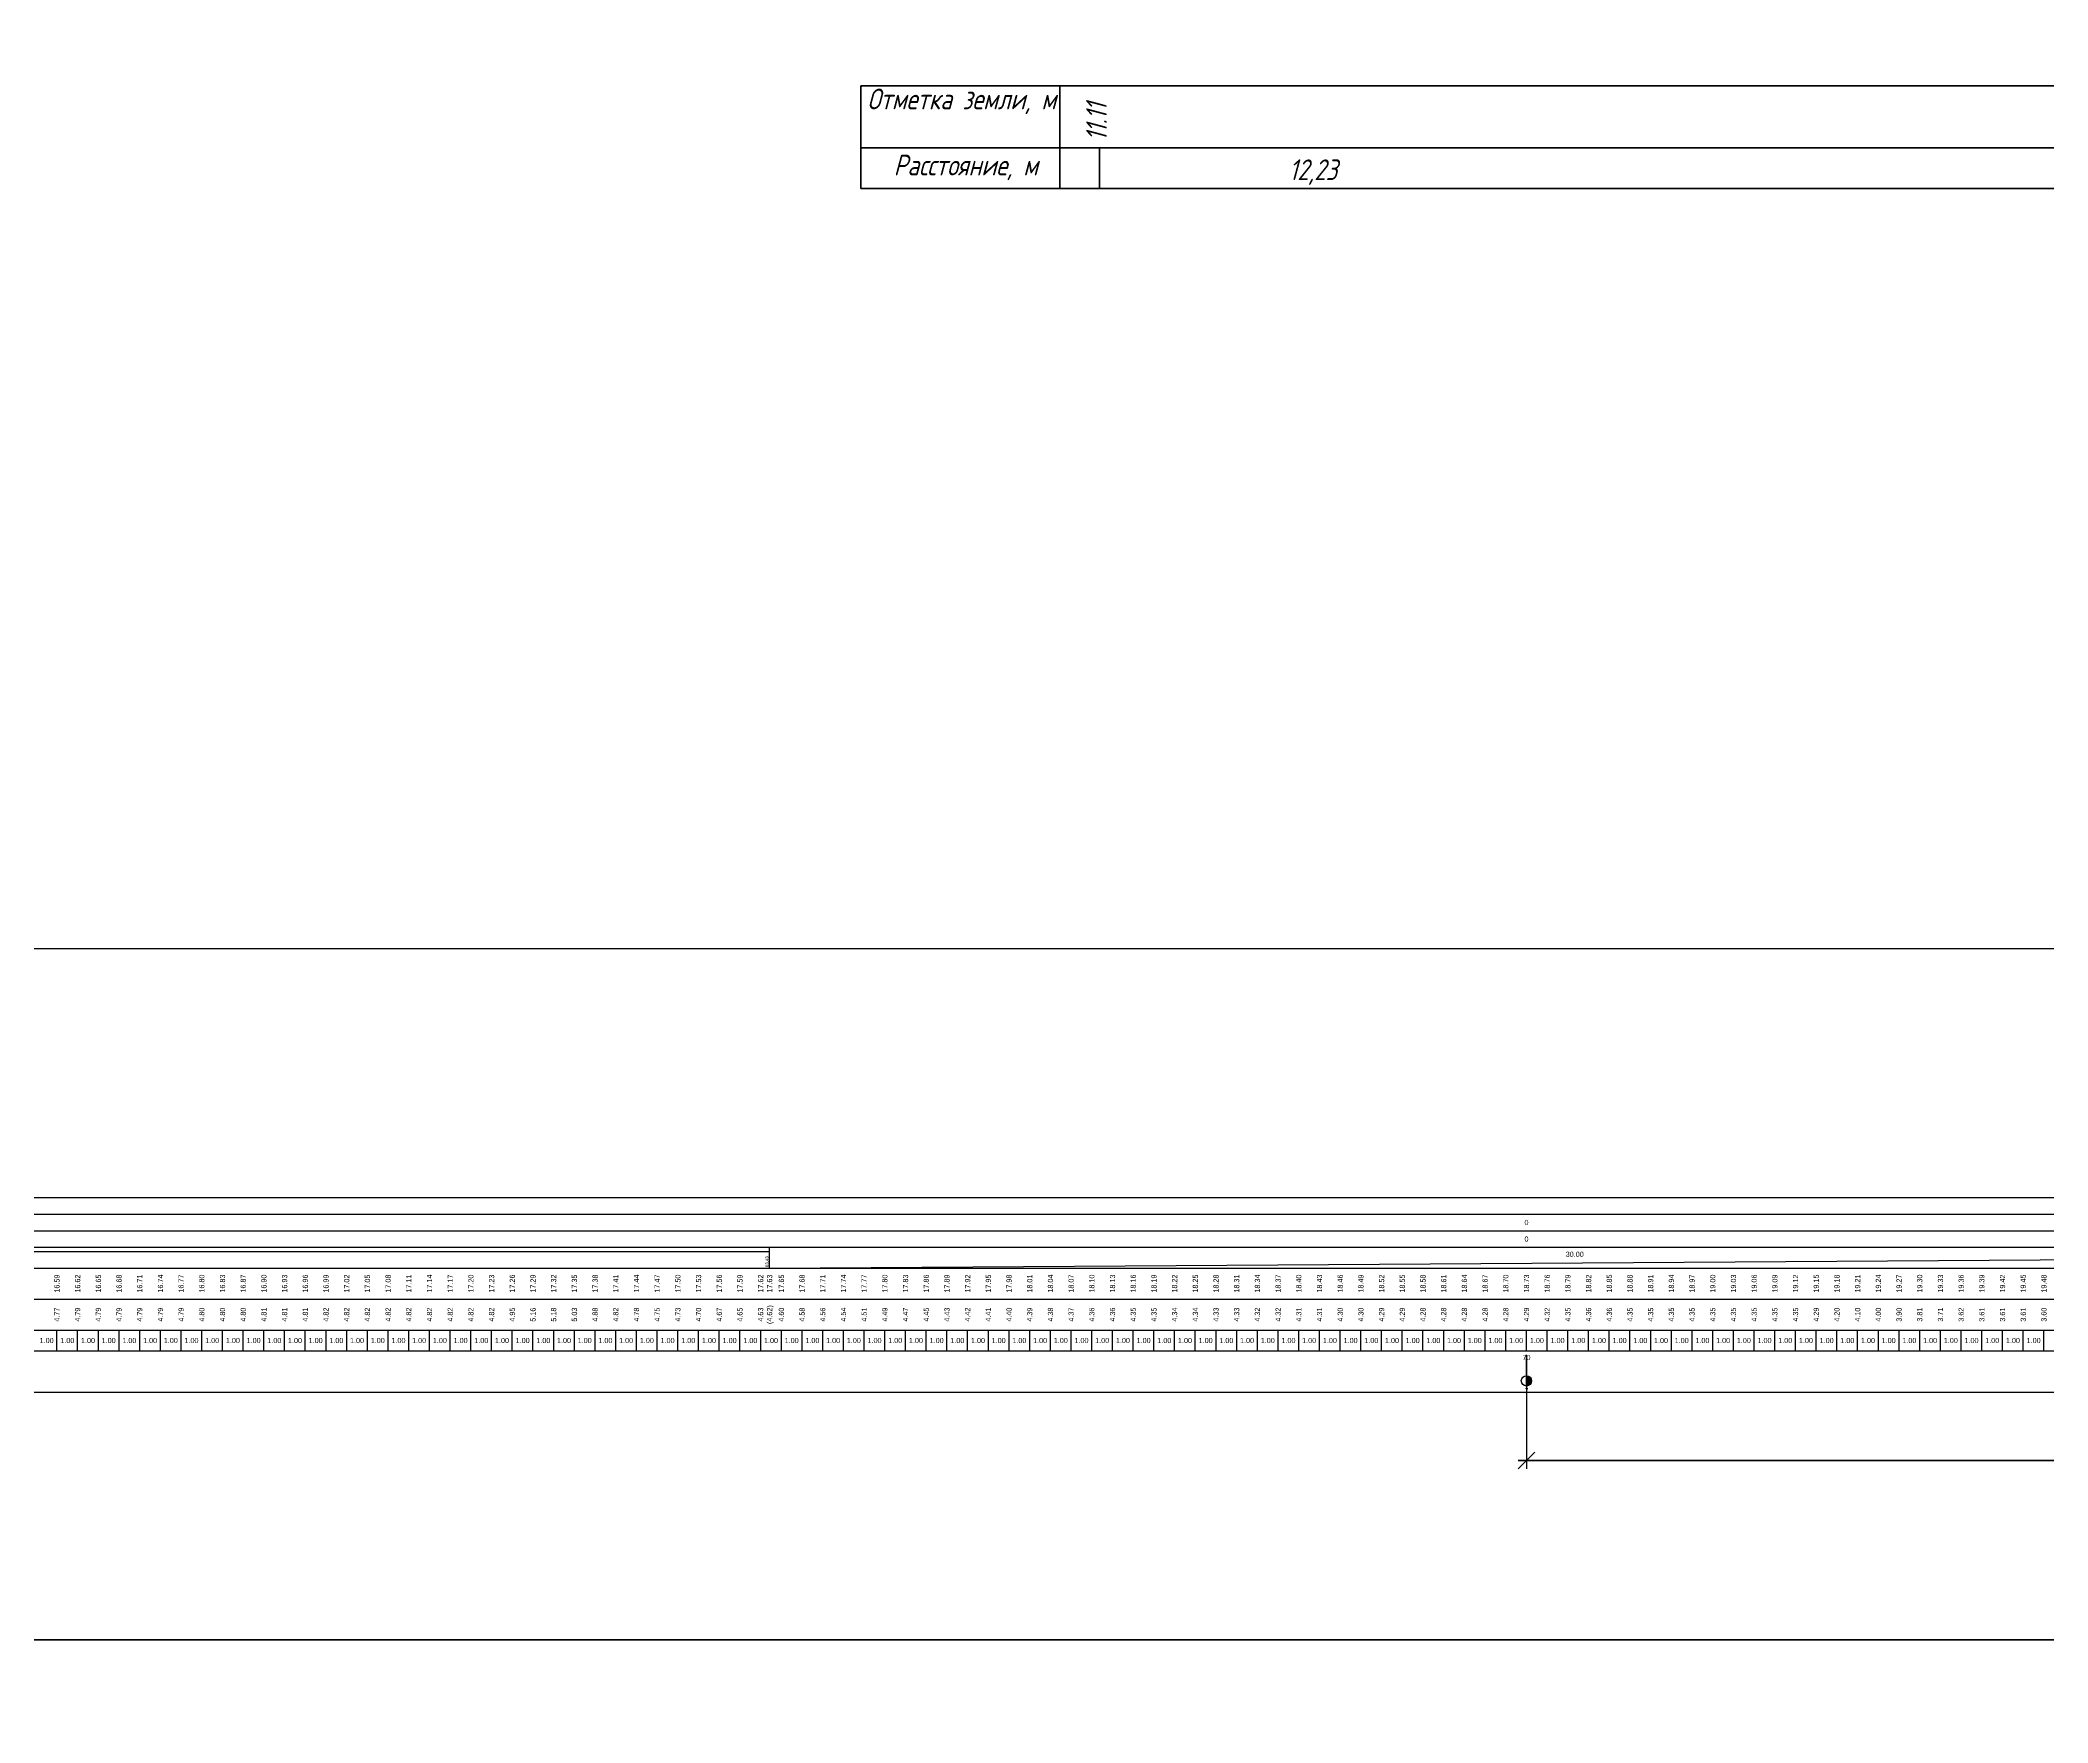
# Model space of a CAD drawing. Header units: millimetres. Extents: x 265754 to 14267433, y -6145605 to 2433772.
# Drawn here: x 6726598 to 6823598, y -109950 to -28677 of the extents above; entities that cross this region are included whole.
import ezdxf
from ezdxf import colors
from ezdxf.entities.mleader import LeaderData, LeaderLine
from ezdxf.enums import TextEntityAlignment as Align
from ezdxf.math import Vec2, Vec3

# ---------------------------------------------------------------- set-up
doc = ezdxf.new("R2010")
doc.units = ezdxf.units.MM
for name, color, linetype, lineweight in [('1-Бетон', 106, 'Continuous', 35), ('ИС_TXT', 4, 'Continuous', 18), ('ИС_Выноски', 3, 'Continuous', 18), ('ИС_ТаБл', 5, 'Continuous', 35)]:
    doc.layers.add(name, color=color, linetype=linetype, lineweight=lineweight)
for name, color, linetype in [('Километры', 7, 'Continuous'), ('Красные отметки', 1, 'Continuous'), ('Пикеты', 7, 'Continuous'), ('Таблица', 7, 'Continuous'), ('Черные отметки', 3, 'Continuous')]:
    doc.layers.add(name, color=color, linetype=linetype)
doc.styles.add('0', font='isocpeur.ttf', dxfattribs={"width": 0.8, "oblique": 15})
doc.styles.add('ISOCPEUR', font='isocpeur.ttf', dxfattribs={"width": 0.8, "oblique": 15, "height": 2.5})
doc.styles.get("Standard").update_dxf_attribs({"font": 'arial.ttf'})
doc.dimstyles.new('М400нов', dxfattribs={"dimscale": 400, "dimtxt": 2.5, "dimasz": 2, "dimexe": 1, "dimexo": 1, "dimgap": 0.8, "dimtad": 1, "dimdec": 0, "dimzin": 0, "dimdsep": 46, "dimtxsty": '0', "dimblk": 'OBLIQUE', "dimcen": 0.09, "dimdle": 1, "dimclrd": 256, "dimclre": 256, "dimclrt": 256, "dimadec": 4, "dimazin": 0, "dimtfac": 1, "dimtdec": 0, "dimtmove": 1, "dimatfit": 2, "dimfxl": 1, "dimtolj": 1, "dimtzin": 0, "dimlwd": -1, "dimarcsym": 0})

# ---------------------------------------------------------------- blocks, each defined once
blk = doc.blocks.new('_None')
blk = doc.blocks.new('_OBLIQUE')
at = {"color": 0, "linetype": 'ByBlock', "lineweight": -2}
blk.add_line((0.5, 0.5), (-0.5, -0.5), dxfattribs=at)
blk = doc.blocks.new('*D928')
at = {"layer": '1-Бетон', "lineweight": -2, "transparency": 16777216}
for p, q in [((6798409, -92383), (6798409, -97678)), ((6853072, -92383), (6853072, -97678))]:
    blk.add_line(p, q, dxfattribs=at)
at = {"layer": '1-Бетон', "transparency": 16777216}
blk.add_line((6853472, -97278), (6798009, -97278), dxfattribs=at)
at = {"layer": 'Defpoints', "color": 0, "transparency": 16777216}
for p in [(6798409, -91983), (6853072, -91983), (6798409, -97278)]:
    blk.add_point(p, dxfattribs=at)
at = {"layer": '1-Бетон', "transparency": 16777216, "xscale": 800, "yscale": 800, "zscale": 800, "rotation": 180}
blk.add_blockref('_OBLIQUE', (6798409, -97278), dxfattribs=at)
at = {"layer": '1-Бетон', "transparency": 16777216, "xscale": 800, "yscale": 800, "zscale": 800}
blk.add_blockref('_OBLIQUE', (6853072, -97278), dxfattribs=at)
at = {"layer": '1-Бетон', "transparency": 16777216, "insert": (6825740, -96458), "char_height": 1000, "attachment_point": 5, "style": '0'}
blk.add_mtext('\\A1;54663', dxfattribs=at)
blk = doc.blocks.new('мост план кальмиус')
at = {"layer": 'ИС_Выноски'}
ml = blk.add_multileader_mtext('Standard', dxfattribs=at)
ml.set_content('Ось ростверка опоры ОК1 ПК69+83,01', color=256, style='ISOCPEUR')
ml.set_leader_properties(color=256, linetype='ByLayer')
ml.set_arrow_properties(name='NONE')
ml.build(insert=Vec2(0, 0))
ml.multileader.update_dxf_attribs({"text_left_attachment_type": 6, "text_right_attachment_type": 6, "dogleg_length": 0.36, "arrow_head_size": 600, "scale": 200})
ctx = ml.context
ctx.base_point, ctx.scale, ctx.char_height, ctx.arrow_head_size, ctx.landing_gap_size, ctx.plane_origin, ctx.plane_x_axis, ctx.plane_y_axis = Vec3(-71559.4, -29343.2), 200, 1200, 600, 125, Vec3(-64563.7, -7220.7), Vec3(0, 1), Vec3(-1, 0)
ctx.left_attachment, ctx.right_attachment, ctx.text_align_type = 6, 6, 1
notes = []
notes.append((ctx, [(1, (1, 1, 0), (-71559.4, -15938.6), (0, -1), 161, [(1, [(-71559.4, -14056.5)], 0, [])])]))
ctx.mtext.insert, ctx.mtext.text_direction, ctx.mtext.rotation, ctx.mtext.width, ctx.mtext.alignment, ctx.mtext.flow_direction = Vec3(-72999.4, -22721.4), Vec3(0, 1), 1.5707963, 14528.782, 2, 5
ml = blk.add_multileader_mtext('Standard', dxfattribs=at)
ml.set_content('Ось опоры ОП2 \\PПК 70+5,09', color=256, style='ISOCPEUR')
ml.set_leader_properties(color=256, linetype='ByLayer')
ml.set_arrow_properties(name='NONE')
ml.build(insert=Vec2(0, 0))
ml.multileader.update_dxf_attribs({"text_left_attachment_type": 6, "text_right_attachment_type": 6, "dogleg_length": 0.36, "arrow_head_size": 600, "scale": 200})
ctx = ml.context
ctx.base_point, ctx.scale, ctx.char_height, ctx.arrow_head_size, ctx.landing_gap_size, ctx.plane_origin, ctx.plane_x_axis, ctx.plane_y_axis = Vec3(-49547.1, -28758.8), 200, 1200, 600, 125, Vec3(-42551.4, -9400.5), Vec3(0, 1), Vec3(-1, 0)
ctx.left_attachment, ctx.right_attachment, ctx.text_align_type = 6, 6, 1
notes.append((ctx, [(1, (1, 1, 0), (-49547.1, -19064.7), (0, -1), 161, [(1, [(-49547.1, -16236.4)], 0, [])])]))
ctx.mtext.insert, ctx.mtext.text_direction, ctx.mtext.rotation, ctx.mtext.width, ctx.mtext.alignment, ctx.mtext.flow_direction = Vec3(-50987.1, -23992.3), Vec3(0, 1), 1.5707963, 12285.253, 2, 5
for ctx, leaders in notes:
    for number, flags, end, landing, length, lines in leaders:
        leader = LeaderData()
        leader.index, (leader.has_last_leader_line, leader.has_dogleg_vector, leader.attachment_direction) = number, flags
        leader.last_leader_point, leader.dogleg_vector, leader.dogleg_length = Vec3(end), Vec3(landing), length
        for number, points, colour, breaks in lines:
            line = LeaderLine()
            line.index, line.vertices, line.color, line.breaks = number, Vec3.list(points), colors.encode_raw_color(colour), breaks
            leader.lines.append(line)
        ctx.leaders.append(leader)

msp = doc.modelspace()

# ---------------------------------------------------------------- hatches: boundary and pattern name
at = {"layer": 'Километры', "linetype": 'Continuous'}
msp.add_hatch(color=256, dxfattribs=at).paths.add_polyline_path([(6798408.6098, -93183.4055, -1), (6798408.6098, -93683.4055)])

# ---------------------------------------------------------------- linework, layer by layer
at = {"color": 1}
msp.add_lwpolyline([(6546658.009, 91146.6249), (7115680.6605, 91146.6249), (7115680.6605, -72566.6945), (6546658.009, -72566.6945)], close=True, dxfattribs=at)
at = {"layer": '1-Бетон', "color": 6}
msp.add_lwpolyline([(6532385.7521, 97510.8397), (7457736.6859, 97510.8397), (7457736.6859, -105940.3832), (6532385.7521, -105940.3832)], close=True, dxfattribs=at)
at = {"layer": 'ИС_ТаБл', "ltscale": 1000}
for p, q in [((6766243.5233, -30884.1617), (6766243.5233, -35838.5693)), ((6766283.5233, -30884.1617), (6766243.5233, -30924.1617)), ((6775855.6622, -30884.1617), (6775855.6622, -35838.5693)), ((6930166.0922, -33884.1617), (6766243.5233, -33884.1617)), ((6777781.6811, -35838.5693), (6777781.6811, -33884.1617))]:
    msp.add_line(p, q, dxfattribs=at)
at = {"layer": 'ИС_ТаБл'}
for p, q in [((6766243.5233, -30884.1617), (6930166.0922, -30884.1617)), ((6766243.5233, -35838.5693), (6930166.0922, -35838.5693))]:
    msp.add_line(p, q, dxfattribs=at)
at = {"layer": 'Километры', "linetype": 'Continuous'}
msp.add_line((6798408.6098, -93683.4055), (6798408.6098, -92183.4055), dxfattribs=at)
msp.add_circle((6798408.6098, -93433.4055), 250, dxfattribs=at)
at = {"layer": 'Красные отметки', "linetype": 'Continuous'}
for p, q in [((6618213.1145, -87183.4055), (6761841.5182, -87183.4055)), ((6761841.5182, -87983.4055), (6761841.5182, -86983.4055)), ((6761841.5182, -87983.4055), (6917436.7226, -86983.4055))]:
    msp.add_line(p, q, dxfattribs=at)
at = {"layer": 'Таблица', "linetype": 'Continuous'}
for p, q in [((6598408.6098, -84583.4055), (6998408.6098, -84583.4055)), ((6598408.6098, -85383.4055), (6998408.6098, -85383.4055)), ((6598408.6098, -86183.4055), (6998408.6098, -86183.4055)), ((6598408.6098, -86983.4055), (6998408.6098, -86983.4055)), ((6598408.6098, -87983.4055), (6998408.6098, -87983.4055)), ((6598408.6098, -89483.4055), (6998408.6098, -89483.4055)), ((6598408.6098, -90983.4055), (6998408.6098, -90983.4055)), ((6598408.6098, -91983.4055), (6998408.6098, -91983.4055)), ((6598408.6098, -93983.4055), (6998408.6098, -93983.4055))]:
    msp.add_line(p, q, dxfattribs=at)
at = {"layer": 'Черные отметки', "linetype": 'Continuous'}
for p, q in [((6727408.6098, -91983.4055), (6727408.6098, -90983.4055)), ((6728408.6098, -91983.4055), (6728408.6098, -90983.4055)), ((6729408.6098, -91983.4055), (6729408.6098, -90983.4055)), ((6730408.6098, -91983.4055), (6730408.6098, -90983.4055)), ((6731408.6098, -91983.4055), (6731408.6098, -90983.4055)), ((6732408.6098, -91983.4055), (6732408.6098, -90983.4055)), ((6733408.6098, -91983.4055), (6733408.6098, -90983.4055)), ((6734408.6098, -91983.4055), (6734408.6098, -90983.4055)), ((6735408.6098, -91983.4055), (6735408.6098, -90983.4055)), ((6736408.6098, -91983.4055), (6736408.6098, -90983.4055)), ((6737408.6098, -91983.4055), (6737408.6098, -90983.4055)), ((6738408.6098, -91983.4055), (6738408.6098, -90983.4055)), ((6739408.6098, -91983.4055), (6739408.6098, -90983.4055)), ((6740408.6098, -91983.4055), (6740408.6098, -90983.4055)), ((6741408.6098, -91983.4055), (6741408.6098, -90983.4055)), ((6742408.6098, -91983.4055), (6742408.6098, -90983.4055)), ((6743408.6098, -91983.4055), (6743408.6098, -90983.4055)), ((6744408.6098, -91983.4055), (6744408.6098, -90983.4055)), ((6745408.6098, -91983.4055), (6745408.6098, -90983.4055)), ((6746408.6098, -91983.4055), (6746408.6098, -90983.4055)), ((6747408.6098, -91983.4055), (6747408.6098, -90983.4055)), ((6748408.6098, -91983.4055), (6748408.6098, -90983.4055)), ((6749408.6098, -91983.4055), (6749408.6098, -90983.4055)), ((6750408.6098, -91983.4055), (6750408.6098, -90983.4055)), ((6751408.6098, -91983.4055), (6751408.6098, -90983.4055)), ((6752408.6098, -91983.4055), (6752408.6098, -90983.4055)), ((6753408.6098, -91983.4055), (6753408.6098, -90983.4055)), ((6754408.6098, -91983.4055), (6754408.6098, -90983.4055)), ((6755408.6098, -91983.4055), (6755408.6098, -90983.4055)), ((6756408.6098, -91983.4055), (6756408.6098, -90983.4055)), ((6757408.6098, -91983.4055), (6757408.6098, -90983.4055)), ((6758408.6098, -91983.4055), (6758408.6098, -90983.4055)), ((6759408.6098, -91983.4055), (6759408.6098, -90983.4055)), ((6760408.6098, -91983.4055), (6760408.6098, -90983.4055)), ((6761408.6098, -91983.4055), (6761408.6098, -90983.4055)), ((6762408.6098, -91983.4055), (6762408.6098, -90983.4055)), ((6763408.6098, -91983.4055), (6763408.6098, -90983.4055)), ((6764408.6098, -91983.4055), (6764408.6098, -90983.4055)), ((6765408.6098, -91983.4055), (6765408.6098, -90983.4055)), ((6766408.6098, -91983.4055), (6766408.6098, -90983.4055)), ((6767408.6098, -91983.4055), (6767408.6098, -90983.4055)), ((6768408.6098, -91983.4055), (6768408.6098, -90983.4055)), ((6769408.6098, -91983.4055), (6769408.6098, -90983.4055)), ((6770408.6098, -91983.4055), (6770408.6098, -90983.4055)), ((6771408.6098, -91983.4055), (6771408.6098, -90983.4055)), ((6772408.6098, -91983.4055), (6772408.6098, -90983.4055)), ((6773408.6098, -91983.4055), (6773408.6098, -90983.4055)), ((6774408.6098, -91983.4055), (6774408.6098, -90983.4055)), ((6775408.6098, -91983.4055), (6775408.6098, -90983.4055)), ((6776408.6098, -91983.4055), (6776408.6098, -90983.4055)), ((6777408.6098, -91983.4055), (6777408.6098, -90983.4055)), ((6778408.6098, -91983.4055), (6778408.6098, -90983.4055)), ((6779408.6098, -91983.4055), (6779408.6098, -90983.4055)), ((6780408.6098, -91983.4055), (6780408.6098, -90983.4055)), ((6781408.6098, -91983.4055), (6781408.6098, -90983.4055)), ((6782408.6098, -91983.4055), (6782408.6098, -90983.4055)), ((6783408.6098, -91983.4055), (6783408.6098, -90983.4055)), ((6784408.6098, -91983.4055), (6784408.6098, -90983.4055)), ((6785408.6098, -91983.4055), (6785408.6098, -90983.4055)), ((6786408.6098, -91983.4055), (6786408.6098, -90983.4055)), ((6787408.6098, -91983.4055), (6787408.6098, -90983.4055)), ((6788408.6098, -91983.4055), (6788408.6098, -90983.4055)), ((6789408.6098, -91983.4055), (6789408.6098, -90983.4055)), ((6790408.6098, -91983.4055), (6790408.6098, -90983.4055)), ((6791408.6098, -91983.4055), (6791408.6098, -90983.4055)), ((6792408.6098, -91983.4055), (6792408.6098, -90983.4055)), ((6793408.6098, -91983.4055), (6793408.6098, -90983.4055)), ((6794408.6098, -91983.4055), (6794408.6098, -90983.4055)), ((6795408.6098, -91983.4055), (6795408.6098, -90983.4055)), ((6796408.6098, -91983.4055), (6796408.6098, -90983.4055)), ((6797408.6098, -91983.4055), (6797408.6098, -90983.4055)), ((6798408.6098, -91983.4055), (6798408.6098, -90983.4055)), ((6799408.6098, -91983.4055), (6799408.6098, -90983.4055)), ((6800408.6098, -91983.4055), (6800408.6098, -90983.4055)), ((6801408.6098, -91983.4055), (6801408.6098, -90983.4055)), ((6802408.6098, -91983.4055), (6802408.6098, -90983.4055)), ((6803408.6098, -91983.4055), (6803408.6098, -90983.4055)), ((6804408.6098, -91983.4055), (6804408.6098, -90983.4055)), ((6805408.6098, -91983.4055), (6805408.6098, -90983.4055)), ((6806408.6098, -91983.4055), (6806408.6098, -90983.4055)), ((6807408.6098, -91983.4055), (6807408.6098, -90983.4055)), ((6808408.6098, -91983.4055), (6808408.6098, -90983.4055)), ((6809408.6098, -91983.4055), (6809408.6098, -90983.4055)), ((6810408.6098, -91983.4055), (6810408.6098, -90983.4055)), ((6811408.6098, -91983.4055), (6811408.6098, -90983.4055)), ((6812408.6098, -91983.4055), (6812408.6098, -90983.4055)), ((6813408.6098, -91983.4055), (6813408.6098, -90983.4055)), ((6814408.6098, -91983.4055), (6814408.6098, -90983.4055)), ((6815408.6098, -91983.4055), (6815408.6098, -90983.4055)), ((6816408.6098, -91983.4055), (6816408.6098, -90983.4055)), ((6817408.6098, -91983.4055), (6817408.6098, -90983.4055)), ((6818408.6098, -91983.4055), (6818408.6098, -90983.4055)), ((6819408.6098, -91983.4055), (6819408.6098, -90983.4055)), ((6820408.6098, -91983.4055), (6820408.6098, -90983.4055)), ((6821408.6098, -91983.4055), (6821408.6098, -90983.4055)), ((6822408.6098, -91983.4055), (6822408.6098, -90983.4055)), ((6823408.6098, -91983.4055), (6823408.6098, -90983.4055))]:
    msp.add_line(p, q, dxfattribs=at)

# ---------------------------------------------------------------- block references
at = {"layer": '1-Бетон'}
msp.add_blockref('мост план кальмиус', (6853073.53, -668947.9294), dxfattribs=at)

# ---------------------------------------------------------------- texts
at = {"layer": 'ИС_TXT', "ltscale": 1000, "style": '0', "oblique": 15, "width": 0.8}
msp.add_text('11.11', height=1000, rotation=90, dxfattribs=at).set_placement((6778135.1041, -33551.0915, 0))
msp.add_text('12,23', height=1000, dxfattribs=at).set_placement((6786936.0633, -35434.9515, 0))
at = {"layer": 'ИС_TXT', "ltscale": 1000, "char_height": 1000, "attachment_point": 1, "style": '0'}
for s, insert, width in [('\\pxqc;Отметка земли, м', (6766781.1004, -31018.7507), 8673.250418), ('\\pxqc;Расстояние, м', (6767176.459, -34210.0755), 8281.663504)]:
    msp.add_mtext(s, dxfattribs=dict(at, insert=insert, width=width))
at = {"layer": 'Километры', "linetype": 'Continuous', "width": 0.8}
msp.add_text('7', height=250, dxfattribs=at).set_placement((6798408.6098, -94033.4055), align=Align.CENTER)
at = {"layer": 'Красные отметки', "linetype": 'Continuous', "width": 0.8}
msp.add_text('30.00', height=250, dxfattribs=at).set_placement((6800740.3193, -87316.7388), align=Align.MIDDLE_CENTER)
msp.add_text('63.43', height=150, rotation=90.000002493, dxfattribs=at).set_placement((6761791.5182, -87937.951))
for s, p in [('16.59', (6727408.6098, -88733.4055)), ('16.62', (6728408.6098, -88733.4055)), ('16.65', (6729408.6098, -88733.4055)), ('16.68', (6730408.6098, -88733.4055)), ('16.71', (6731408.6098, -88733.4055)), ('16.74', (6732408.6098, -88733.4055)), ('16.77', (6733408.6098, -88733.4055)), ('16.80', (6734408.6098, -88733.4055)), ('16.83', (6735408.6098, -88733.4055)), ('16.87', (6736408.6098, -88733.4055)), ('16.90', (6737408.6098, -88733.4055)), ('16.93', (6738408.6098, -88733.4055)), ('16.96', (6739408.6098, -88733.4055)), ('16.99', (6740408.6098, -88733.4055)), ('17.02', (6741408.6098, -88733.4055)), ('17.05', (6742408.6098, -88733.4055)), ('17.08', (6743408.6098, -88733.4055)), ('17.11', (6744408.6098, -88733.4055)), ('17.14', (6745408.6098, -88733.4055)), ('17.17', (6746408.6098, -88733.4055)), ('17.20', (6747408.6098, -88733.4055)), ('17.23', (6748408.6098, -88733.4055)), ('17.26', (6749408.6098, -88733.4055)), ('17.29', (6750408.6098, -88733.4055)), ('17.32', (6751408.6098, -88733.4055)), ('17.35', (6752408.6098, -88733.4055)), ('17.38', (6753408.6098, -88733.4055)), ('17.41', (6754408.6098, -88733.4055)), ('17.44', (6755408.6098, -88733.4055)), ('17.47', (6756408.6098, -88733.4055)), ('17.50', (6757408.6098, -88733.4055)), ('17.53', (6758408.6098, -88733.4055)), ('17.56', (6759408.6098, -88733.4055)), ('17.59', (6760408.6098, -88733.4055)), ('17.62', (6761408.6098, -88733.4055)), ('17.63', (6761841.5182, -88733.4055)), ('17.65', (6762408.6098, -88733.4055)), ('17.68', (6763408.6098, -88733.4055)), ('17.71', (6764408.6098, -88733.4055)), ('17.74', (6765408.6098, -88733.4055)), ('17.77', (6766408.6098, -88733.4055)), ('17.80', (6767408.6098, -88733.4055)), ('17.83', (6768408.6098, -88733.4055)), ('17.86', (6769408.6098, -88733.4055)), ('17.89', (6770408.6098, -88733.4055)), ('17.92', (6771408.6098, -88733.4055)), ('17.95', (6772408.6098, -88733.4055)), ('17.98', (6773408.6098, -88733.4055)), ('18.01', (6774408.6098, -88733.4055)), ('18.04', (6775408.6098, -88733.4055)), ('18.07', (6776408.6098, -88733.4055)), ('18.10', (6777408.6098, -88733.4055)), ('18.13', (6778408.6098, -88733.4055)), ('18.16', (6779408.6098, -88733.4055)), ('18.19', (6780408.6098, -88733.4055)), ('18.22', (6781408.6098, -88733.4055)), ('18.25', (6782408.6098, -88733.4055)), ('18.28', (6783408.6098, -88733.4055)), ('18.31', (6784408.6098, -88733.4055)), ('18.34', (6785408.6098, -88733.4055)), ('18.37', (6786408.6098, -88733.4055)), ('18.40', (6787408.6098, -88733.4055)), ('18.43', (6788408.6098, -88733.4055)), ('18.46', (6789408.6098, -88733.4055)), ('18.49', (6790408.6098, -88733.4055)), ('18.52', (6791408.6098, -88733.4055)), ('18.55', (6792408.6098, -88733.4055)), ('18.58', (6793408.6098, -88733.4055)), ('18.61', (6794408.6098, -88733.4055)), ('18.64', (6795408.6098, -88733.4055)), ('18.67', (6796408.6098, -88733.4055)), ('18.70', (6797408.6098, -88733.4055)), ('18.73', (6798408.6098, -88733.4055)), ('18.76', (6799408.6098, -88733.4055)), ('18.79', (6800408.6098, -88733.4055)), ('18.82', (6801408.6098, -88733.4055)), ('18.85', (6802408.6098, -88733.4055)), ('18.88', (6803408.6098, -88733.4055)), ('18.91', (6804408.6098, -88733.4055)), ('18.94', (6805408.6098, -88733.4055)), ('18.97', (6806408.6098, -88733.4055)), ('19.00', (6807408.6098, -88733.4055)), ('19.03', (6808408.6098, -88733.4055)), ('19.06', (6809408.6098, -88733.4055)), ('19.09', (6810408.6098, -88733.4055)), ('19.12', (6811408.6098, -88733.4055)), ('19.15', (6812408.6098, -88733.4055)), ('19.18', (6813408.6098, -88733.4055)), ('19.21', (6814408.6098, -88733.4055)), ('19.24', (6815408.6098, -88733.4055)), ('19.27', (6816408.6098, -88733.4055)), ('19.30', (6817408.6098, -88733.4055)), ('19.33', (6818408.6098, -88733.4055)), ('19.36', (6819408.6098, -88733.4055)), ('19.39', (6820408.6098, -88733.4055)), ('19.42', (6821408.6098, -88733.4055)), ('19.45', (6822408.6098, -88733.4055)), ('19.48', (6823408.6098, -88733.4055))]:
    msp.add_text(s, height=250, rotation=90.000002493, dxfattribs=at).set_placement(p, align=Align.MIDDLE_CENTER)
at = {"layer": 'Пикеты', "linetype": 'Continuous', "width": 0.8}
msp.add_text('70', height=250, dxfattribs=at).set_placement((6798408.6098, -92429.9288), align=Align.CENTER)
at = {"layer": 'Таблица', "linetype": 'Continuous', "width": 0.8}
for p in [(6798408.6098, -85783.4055), (6798408.6098, -86583.4055)]:
    msp.add_text('0', height=250, dxfattribs=at).set_placement(p, align=Align.MIDDLE_CENTER)
at = {"layer": 'Черные отметки', "linetype": 'Continuous', "width": 0.8}
for s, p in [('4.77', (6727408.6098, -90233.4055)), ('4.79', (6728408.6098, -90233.4055)), ('4.79', (6729408.6098, -90233.4055)), ('4.79', (6730408.6098, -90233.4055)), ('4.79', (6731408.6098, -90233.4055)), ('4.79', (6732408.6098, -90233.4055)), ('4.79', (6733408.6098, -90233.4055)), ('4.80', (6734408.6098, -90233.4055)), ('4.80', (6735408.6098, -90233.4055)), ('4.80', (6736408.6098, -90233.4055)), ('4.81', (6737408.6098, -90233.4055)), ('4.81', (6738408.6098, -90233.4055)), ('4.81', (6739408.6098, -90233.4055)), ('4.82', (6740408.6098, -90233.4055)), ('4.82', (6741408.6098, -90233.4055)), ('4.82', (6742408.6098, -90233.4055)), ('4.82', (6743408.6098, -90233.4055)), ('4.82', (6744408.6098, -90233.4055)), ('4.82', (6745408.6098, -90233.4055)), ('4.82', (6746408.6098, -90233.4055)), ('4.82', (6747408.6098, -90233.4055)), ('4.82', (6748408.6098, -90233.4055)), ('4.95', (6749408.6098, -90233.4055)), ('5.16', (6750408.6098, -90233.4055)), ('5.18', (6751408.6098, -90233.4055)), ('5.03', (6752408.6098, -90233.4055)), ('4.88', (6753408.6098, -90233.4055)), ('4.82', (6754408.6098, -90233.4055)), ('4.78', (6755408.6098, -90233.4055)), ('4.75', (6756408.6098, -90233.4055)), ('4.73', (6757408.6098, -90233.4055)), ('4.70', (6758408.6098, -90233.4055)), ('4.67', (6759408.6098, -90233.4055)), ('4.65', (6760408.6098, -90233.4055)), ('4.63', (6761408.6098, -90233.4055)), ('(4.62)', (6761841.5182, -90233.4055)), ('4.60', (6762408.6098, -90233.4055)), ('4.58', (6763408.6098, -90233.4055)), ('4.56', (6764408.6098, -90233.4055)), ('4.54', (6765408.6098, -90233.4055)), ('4.51', (6766408.6098, -90233.4055)), ('4.49', (6767408.6098, -90233.4055)), ('4.47', (6768408.6098, -90233.4055)), ('4.45', (6769408.6098, -90233.4055)), ('4.43', (6770408.6098, -90233.4055)), ('4.42', (6771408.6098, -90233.4055)), ('4.41', (6772408.6098, -90233.4055)), ('4.40', (6773408.6098, -90233.4055)), ('4.39', (6774408.6098, -90233.4055)), ('4.38', (6775408.6098, -90233.4055)), ('4.37', (6776408.6098, -90233.4055)), ('4.36', (6777408.6098, -90233.4055)), ('4.36', (6778408.6098, -90233.4055)), ('4.35', (6779408.6098, -90233.4055)), ('4.35', (6780408.6098, -90233.4055)), ('4.34', (6781408.6098, -90233.4055)), ('4.34', (6782408.6098, -90233.4055)), ('4.33', (6783408.6098, -90233.4055)), ('4.33', (6784408.6098, -90233.4055)), ('4.32', (6785408.6098, -90233.4055)), ('4.32', (6786408.6098, -90233.4055)), ('4.31', (6787408.6098, -90233.4055)), ('4.31', (6788408.6098, -90233.4055)), ('4.30', (6789408.6098, -90233.4055)), ('4.30', (6790408.6098, -90233.4055)), ('4.29', (6791408.6098, -90233.4055)), ('4.29', (6792408.6098, -90233.4055)), ('4.28', (6793408.6098, -90233.4055)), ('4.28', (6794408.6098, -90233.4055)), ('4.28', (6795408.6098, -90233.4055)), ('4.28', (6796408.6098, -90233.4055)), ('4.28', (6797408.6098, -90233.4055)), ('4.29', (6798408.6098, -90233.4055)), ('4.32', (6799408.6098, -90233.4055)), ('4.35', (6800408.6098, -90233.4055)), ('4.36', (6801408.6098, -90233.4055)), ('4.36', (6802408.6098, -90233.4055)), ('4.35', (6803408.6098, -90233.4055)), ('4.35', (6804408.6098, -90233.4055)), ('4.35', (6805408.6098, -90233.4055)), ('4.35', (6806408.6098, -90233.4055)), ('4.35', (6807408.6098, -90233.4055)), ('4.35', (6808408.6098, -90233.4055)), ('4.35', (6809408.6098, -90233.4055)), ('4.35', (6810408.6098, -90233.4055)), ('4.35', (6811408.6098, -90233.4055)), ('4.29', (6812408.6098, -90233.4055)), ('4.20', (6813408.6098, -90233.4055)), ('4.10', (6814408.6098, -90233.4055)), ('4.00', (6815408.6098, -90233.4055)), ('3.90', (6816408.6098, -90233.4055)), ('3.81', (6817408.6098, -90233.4055)), ('3.71', (6818408.6098, -90233.4055)), ('3.62', (6819408.6098, -90233.4055)), ('3.61', (6820408.6098, -90233.4055)), ('3.61', (6821408.6098, -90233.4055)), ('3.61', (6822408.6098, -90233.4055)), ('3.60', (6823408.6098, -90233.4055))]:
    msp.add_text(s, height=250, rotation=90.000002493, dxfattribs=at).set_placement(p, align=Align.MIDDLE_CENTER)
for p in [(6726908.6098, -91483.4055), (6727908.6098, -91483.4055), (6728908.6098, -91483.4055), (6729908.6098, -91483.4055), (6730908.6098, -91483.4055), (6731908.6098, -91483.4055), (6732908.6098, -91483.4055), (6733908.6098, -91483.4055), (6734908.6098, -91483.4055), (6735908.6098, -91483.4055), (6736908.6098, -91483.4055), (6737908.6098, -91483.4055), (6738908.6098, -91483.4055), (6739908.6098, -91483.4055), (6740908.6098, -91483.4055), (6741908.6098, -91483.4055), (6742908.6098, -91483.4055), (6743908.6098, -91483.4055), (6744908.6098, -91483.4055), (6745908.6098, -91483.4055), (6746908.6098, -91483.4055), (6747908.6098, -91483.4055), (6748908.6098, -91483.4055), (6749908.6098, -91483.4055), (6750908.6098, -91483.4055), (6751908.6098, -91483.4055), (6752908.6098, -91483.4055), (6753908.6098, -91483.4055), (6754908.6098, -91483.4055), (6755908.6098, -91483.4055), (6756908.6098, -91483.4055), (6757908.6098, -91483.4055), (6758908.6098, -91483.4055), (6759908.6098, -91483.4055), (6760908.6098, -91483.4055), (6761908.6098, -91483.4055), (6762908.6098, -91483.4055), (6763908.6098, -91483.4055), (6764908.6098, -91483.4055), (6765908.6098, -91483.4055), (6766908.6098, -91483.4055), (6767908.6098, -91483.4055), (6768908.6098, -91483.4055), (6769908.6098, -91483.4055), (6770908.6098, -91483.4055), (6771908.6098, -91483.4055), (6772908.6098, -91483.4055), (6773908.6098, -91483.4055), (6774908.6098, -91483.4055), (6775908.6098, -91483.4055), (6776908.6098, -91483.4055), (6777908.6098, -91483.4055), (6778908.6098, -91483.4055), (6779908.6098, -91483.4055), (6780908.6098, -91483.4055), (6781908.6098, -91483.4055), (6782908.6098, -91483.4055), (6783908.6098, -91483.4055), (6784908.6098, -91483.4055), (6785908.6098, -91483.4055), (6786908.6098, -91483.4055), (6787908.6098, -91483.4055), (6788908.6098, -91483.4055), (6789908.6098, -91483.4055), (6790908.6098, -91483.4055), (6791908.6098, -91483.4055), (6792908.6098, -91483.4055), (6793908.6098, -91483.4055), (6794908.6098, -91483.4055), (6795908.6098, -91483.4055), (6796908.6098, -91483.4055), (6797908.6098, -91483.4055), (6798908.6098, -91483.4055), (6799908.6098, -91483.4055), (6800908.6098, -91483.4055), (6801908.6098, -91483.4055), (6802908.6098, -91483.4055), (6803908.6098, -91483.4055), (6804908.6098, -91483.4055), (6805908.6098, -91483.4055), (6806908.6098, -91483.4055), (6807908.6098, -91483.4055), (6808908.6098, -91483.4055), (6809908.6098, -91483.4055), (6810908.6098, -91483.4055), (6811908.6098, -91483.4055), (6812908.6098, -91483.4055), (6813908.6098, -91483.4055), (6814908.6098, -91483.4055), (6815908.6098, -91483.4055), (6816908.6098, -91483.4055), (6817908.6098, -91483.4055), (6818908.6098, -91483.4055), (6819908.6098, -91483.4055), (6820908.6098, -91483.4055), (6821908.6098, -91483.4055), (6822908.6098, -91483.4055)]:
    msp.add_text('1.00', height=250, dxfattribs=at).set_placement(p, align=Align.MIDDLE_CENTER)

# ---------------------------------------------------------------- dimensions: what is measured, and where the dimension line sits
at = {"layer": '1-Бетон'}
dim = msp.add_linear_dim(base=(6798408.6098, -97277.6546), p1=(6853072.0312, -91983.4055), p2=(6798408.6098, -91983.4055), dimstyle='М400нов', dxfattribs=at)
dim.commit()
dim.dimension.update_dxf_attribs({"geometry": '*D928', "text_midpoint": (6825740.3205, -96457.6546)})

# ---------------------------------------------------------------- leaders
at = {"layer": 'ИС_Выноски'}
ml = msp.add_multileader_mtext('Standard', dxfattribs=at)
ml.set_content('Ось ростверка опоры ОК1 ПК69+83,01', color=256, style='ISOCPEUR')
ml.set_leader_properties(color=256, linetype='ByLayer')
ml.set_arrow_properties(name='NONE')
ml.build(insert=Vec2(0, 0))
ml.multileader.update_dxf_attribs({"text_left_attachment_type": 6, "text_right_attachment_type": 6, "dogleg_length": 0.36, "arrow_head_size": 600, "scale": 200})
ctx = ml.context
ctx.base_point, ctx.scale, ctx.char_height, ctx.arrow_head_size, ctx.landing_gap_size, ctx.plane_origin, ctx.plane_x_axis, ctx.plane_y_axis = Vec3(6781514.1051, -499648.0884), 200, 1200, 600, 125, Vec3(6788509.7816, -477525.5628), Vec3(0, 1), Vec3(-1, 0)
ctx.left_attachment, ctx.right_attachment, ctx.text_align_type = 6, 6, 1
notes = []
notes.append((ctx, [(1, (1, 1, 0), (6781514.1051, -486243.5076), (0, -1), 161.0417, [(1, [(6781514.1051, -484361.4012)], 0, [])])]))
ctx.mtext.insert, ctx.mtext.text_direction, ctx.mtext.rotation, ctx.mtext.width, ctx.mtext.alignment, ctx.mtext.flow_direction = Vec3(6780074.1051, -493026.3189), Vec3(0, 1), 1.5707963268, 14528.78159, 2, 5
ml = msp.add_multileader_mtext('Standard', dxfattribs=at)
ml.set_content('Ось ростверка опоры ОК1 ПК69+83,01', color=256, style='ISOCPEUR')
ml.set_leader_properties(color=256, linetype='ByLayer')
ml.set_arrow_properties(name='NONE')
ml.build(insert=Vec2(0, 0))
ml.multileader.update_dxf_attribs({"text_left_attachment_type": 6, "text_right_attachment_type": 6, "dogleg_length": 0.36, "arrow_head_size": 600, "scale": 200})
ctx = ml.context
ctx.base_point, ctx.scale, ctx.char_height, ctx.arrow_head_size, ctx.landing_gap_size, ctx.plane_origin, ctx.plane_x_axis, ctx.plane_y_axis = Vec3(6781514.1051, -625472.6181), 200, 1200, 600, 125, Vec3(6788509.7816, -603350.0925), Vec3(0, 1), Vec3(-1, 0)
ctx.left_attachment, ctx.right_attachment, ctx.text_align_type = 6, 6, 1
notes.append((ctx, [(1, (1, 1, 0), (6781514.1051, -612068.0373), (0, -1), 161.0417, [(1, [(6781514.1051, -610185.9308)], 0, [])])]))
ctx.mtext.insert, ctx.mtext.text_direction, ctx.mtext.rotation, ctx.mtext.width, ctx.mtext.alignment, ctx.mtext.flow_direction = Vec3(6780074.1051, -618850.8485), Vec3(0, 1), 1.5707963268, 14528.78159, 2, 5
ml = msp.add_multileader_mtext('Standard', dxfattribs=at)
ml.set_content('Ось опоры ОП2 \\PПК 70+5,09', color=256, style='ISOCPEUR')
ml.set_leader_properties(color=256, linetype='ByLayer')
ml.set_arrow_properties(name='NONE')
ml.build(insert=Vec2(0, 0))
ml.multileader.update_dxf_attribs({"text_left_attachment_type": 6, "text_right_attachment_type": 6, "dogleg_length": 0.36, "arrow_head_size": 600, "scale": 200})
ctx = ml.context
ctx.base_point, ctx.scale, ctx.char_height, ctx.arrow_head_size, ctx.landing_gap_size, ctx.plane_origin, ctx.plane_x_axis, ctx.plane_y_axis = Vec3(6803526.425, -499063.6887), 200, 1200, 600, 125, Vec3(6810522.1015, -479705.4074), Vec3(0, 1), Vec3(-1, 0)
ctx.left_attachment, ctx.right_attachment, ctx.text_align_type = 6, 6, 1
notes.append((ctx, [(1, (1, 1, 0), (6803526.425, -489369.5689), (0, -1), 161.0417, [(1, [(6803526.425, -486541.2457)], 0, [])])]))
ctx.mtext.insert, ctx.mtext.text_direction, ctx.mtext.rotation, ctx.mtext.width, ctx.mtext.alignment, ctx.mtext.flow_direction = Vec3(6802086.425, -494297.1497), Vec3(0, 1), 1.5707963268, 12285.253308, 2, 5
ml = msp.add_multileader_mtext('Standard', dxfattribs=at)
ml.set_content('Ось опоры ОП2 \\PПК 70+5,09', color=256, style='ISOCPEUR')
ml.set_leader_properties(color=256, linetype='ByLayer')
ml.set_arrow_properties(name='NONE')
ml.build(insert=Vec2(0, 0))
ml.multileader.update_dxf_attribs({"text_left_attachment_type": 6, "text_right_attachment_type": 6, "dogleg_length": 0.36, "arrow_head_size": 600, "scale": 200})
ctx = ml.context
ctx.base_point, ctx.scale, ctx.char_height, ctx.arrow_head_size, ctx.landing_gap_size, ctx.plane_origin, ctx.plane_x_axis, ctx.plane_y_axis = Vec3(6803526.425, -624888.2184), 200, 1200, 600, 125, Vec3(6810522.1015, -605529.9371), Vec3(0, 1), Vec3(-1, 0)
ctx.left_attachment, ctx.right_attachment, ctx.text_align_type = 6, 6, 1
notes.append((ctx, [(1, (1, 1, 0), (6803526.425, -615194.0986), (0, -1), 161.0417, [(1, [(6803526.425, -612365.7754)], 0, [])])]))
ctx.mtext.insert, ctx.mtext.text_direction, ctx.mtext.rotation, ctx.mtext.width, ctx.mtext.alignment, ctx.mtext.flow_direction = Vec3(6802086.425, -620121.6793), Vec3(0, 1), 1.5707963268, 12285.253308, 2, 5
for ctx, leaders in notes:
    for number, flags, end, landing, length, lines in leaders:
        leader = LeaderData()
        leader.index, (leader.has_last_leader_line, leader.has_dogleg_vector, leader.attachment_direction) = number, flags
        leader.last_leader_point, leader.dogleg_vector, leader.dogleg_length = Vec3(end), Vec3(landing), length
        for number, points, colour, breaks in lines:
            line = LeaderLine()
            line.index, line.vertices, line.color, line.breaks = number, Vec3.list(points), colors.encode_raw_color(colour), breaks
            leader.lines.append(line)
        ctx.leaders.append(leader)

doc.saveas('drawing.dxf')
